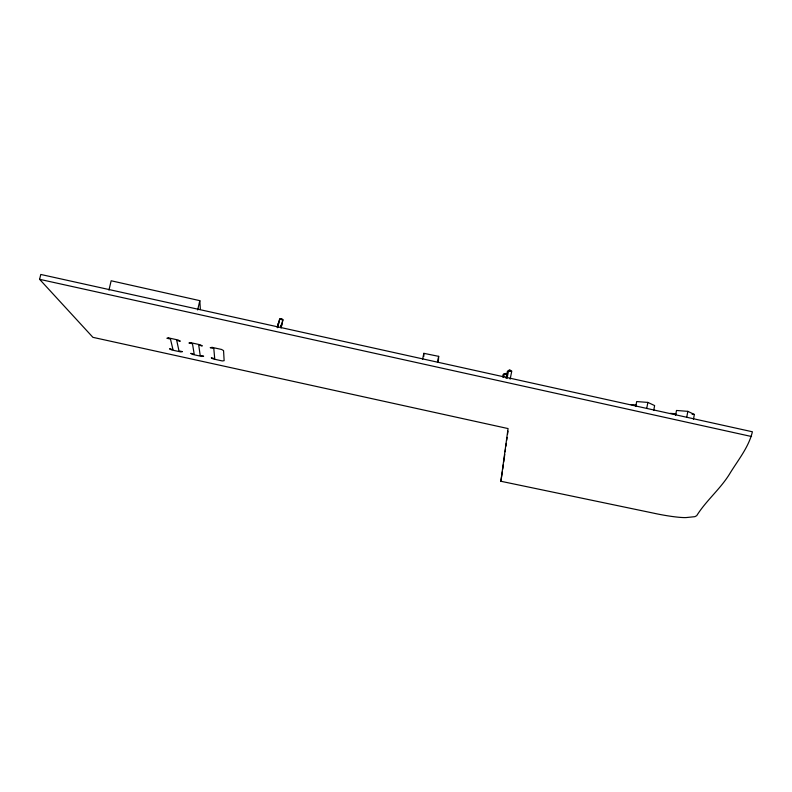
<?xml version="1.0" encoding="UTF-8"?>
<svg xmlns="http://www.w3.org/2000/svg" width="792" height="792" viewBox="0 0 792 792"><rect width="100%" height="100%" fill="white"/><g stroke="black" fill="none" stroke-linecap="round" stroke-linejoin="round"><path stroke-width="1.19" d="M423.799 356.459L423.839 353.331L438.669 356.351L438.352 361.508M500.871 481.269L508.068 428.571L92.921 337.342L39.6 279.319L40.778 274.458L752.4 431.779C748.856 446.777 738.55 459.499 730.511 472.448C721.156 488.407 706.434 500.089 696.712 515.671L694.891 516.661L686.436 517.542A28.66 3.138 10.8 0 1 653.172 513.067L500.871 481.269L502.415 471.517M502.722 469.25L503.365 464.548M503.702 462.112L504.761 454.469M505.128 451.796L505.504 449.064M505.89 446.252L506.286 443.381M506.682 440.431L507.108 437.412M507.533 434.313L507.969 431.125M693.455 419.285L694.356 414.454L687.832 411.355L676.497 410.464L675.596 415.295M686.713 417.414L687.832 411.355M653.717 410.404L654.628 405.573L647.866 402.415L636.689 401.564L635.768 406.395M646.717 408.484L647.866 402.415M502.603 377.051L503.088 374.646L504.296 373.725L507.395 374.428L506.91 376.843M503.573 377.338L504.296 373.725M505.999 378.23L507.385 371.359L508.632 370.399L511.771 371.121L510.147 379.17M507.009 378.457L508.632 370.399M437.441 362.261L438.669 356.351M422.611 359.241L423.839 353.331M281.239 324.908L280.734 327.185L281.358 324.918M281.002 327.819L282.912 319.72L279.675 318.978L277.774 327.086L279.675 318.978M281.111 327.848L282.912 319.72M277.309 327.611L278.418 323.047L277.398 327.631M197.683 309.949L199.812 300.653L111.157 280.774L108.95 290.11M504.89 374.21L506.207 374.458L505.712 374.458M505.652 374.279L504.405 373.963L504.969 374.2M281.219 319.522L280.903 319.602M631.056 404.583L635.936 404.959M692.089 414.275L694.356 414.454M670.339 413.355L675.913 413.8M280.685 319.354L281.695 319.661M39.6 279.319L751.549 436.521M510.424 371.032C507.365 370.488 510.672 370.814 509.543 371.032M199.812 300.653L200.376 309.553M280.714 318.77L282.051 319.117L280.714 318.77M509.434 370.151L510.692 370.478L509.434 370.151M505.098 373.468L506.345 373.794L505.098 373.468M168.666 337.937L166.884 338.253L170.458 339.045L172.973 349.559L169.528 348.807L171.587 349.916L180.695 351.915L182.427 351.628L178.992 350.876L176.715 340.421L180.279 341.203L178.16 340.015L168.666 337.937M190.753 342.688L188.922 343.005L192.486 343.787L194.189 354.123L190.753 353.371L192.763 354.469L201.841 356.459L203.633 356.192L200.198 355.44L198.723 345.154L202.287 345.936L200.227 344.777L190.753 342.688M212.107 347.381L210.226 347.688L213.79 348.47L214.711 358.618L211.286 357.865L213.236 358.954L222.305 360.944L224.136 360.687L223.562 350.618L221.572 349.46L212.107 347.381"/></g></svg>
